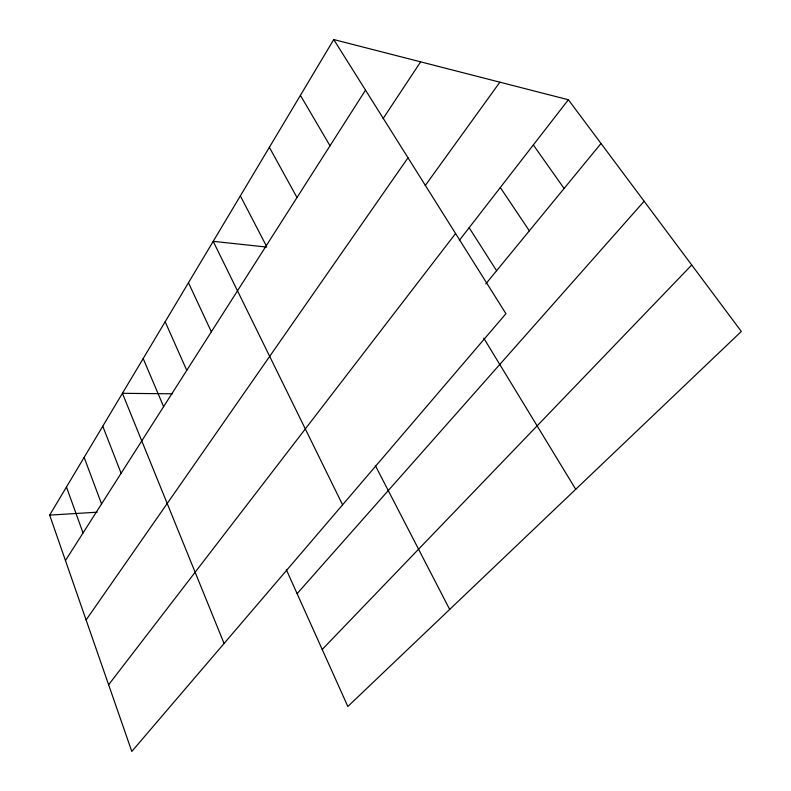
<?xml version="1.0" encoding="UTF-8"?>
<svg xmlns="http://www.w3.org/2000/svg" width="791" height="791" viewBox="0 0 791 791"><rect width="100%" height="100%" fill="white"/><g stroke="black" fill="none" stroke-linecap="round" stroke-linejoin="round"><path stroke-width="1.19" d="M333.743 39.55L505.933 313.691L131.8 751.45L49.665 515.109L333.743 39.55L568.373 99.755L741.335 331.449L347.842 706.482L286.362 569.738M65.455 560.532L365.511 90.134M383.032 118.699L420.644 61.856M86.1 619.956L407.998 157.775M425.202 185.608L499.872 82.185M108.624 684.759L455.576 233.513M459.334 240.375L568.373 99.755M485.773 283.92L601.012 143.478M297.109 593.645L644.131 201.24M322.214 649.47L691.73 264.995M49.665 515.109L97.164 512.202M172.438 393.809L122.417 393.315L224.08 643.478M266.705 247.089L213.204 241.334L342.582 504.826M533.332 144.951L564.082 188.485M500.317 187.526L529.337 230.824M469.152 227.709L496.59 270.73M483.756 338.133L575.719 489.293M300.412 95.335L330.015 145.781M269.365 147.324L297.011 197.523M240.355 195.881L266.251 245.754M375.29 465.464L449.674 609.426M188.466 282.753L211.355 331.815M165.161 321.759L186.765 370.356M143.181 358.55L163.608 406.663M102.761 426.22L121.112 473.285M84.143 457.396L101.564 503.926M66.464 486.989L83.035 532.966"/></g></svg>
